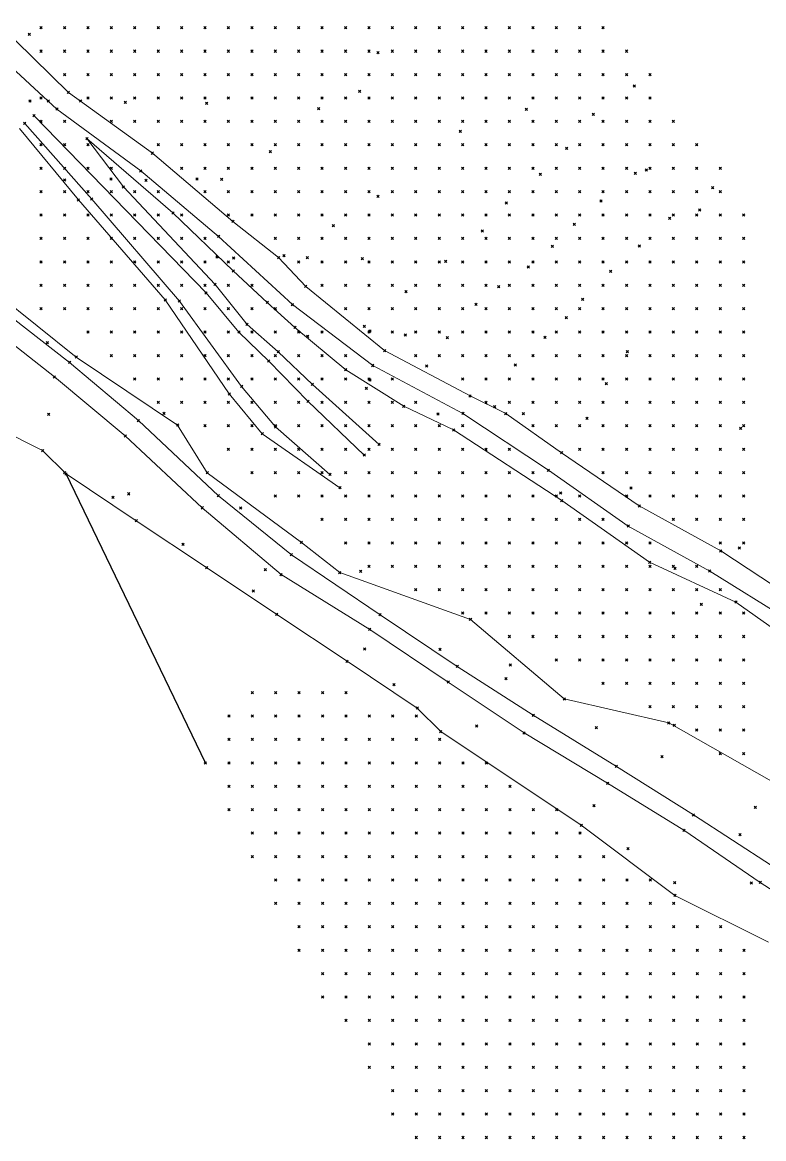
# Model space of a CAD drawing. Header units: metres. Extents: x 441556 to 446409, y 432338 to 461058.
# Drawn here: x 444579 to 444674, y 444867.4 to 445010.4 of the extents above; entities that cross this region are included whole.
import ezdxf

# ---------------------------------------------------------------- set-up
doc = ezdxf.new("R2010")
doc.units = ezdxf.units.M
doc.header["$MEASUREMENT"] = 0
doc.header["$PDMODE"] = 35
doc.header["$PDSIZE"] = 0.15
for name, color, linetype, lineweight in [('DTM-BRE-RevN_GRP_DRUM PAMANT', 2, 'Continuous', 0), ('DTM-BRE-RevN_GRP_TALUZ JOS', 2, 'Continuous', 0), ('DTM-BRE-RevN_GRP_TALUZ SUS', 2, 'Continuous', 0), ('DTM-BRE-RevN_YP_RevN', 1, 'Continuous', 30), ('DTM-NOK-RevN_bathymetry', 6, 'Continuous', 0), ('DTM-NOK-RevN_LIDAR_co_lidar', 91, 'Continuous', 0), ('DTM-NOK-RevN_RTK', 32, 'Continuous', 0)]:
    doc.layers.add(name, color=color, linetype=linetype, lineweight=lineweight)

msp = doc.modelspace()

# ---------------------------------------------------------------- linework, layer by layer
at = {"layer": 'DTM-BRE-RevN_GRP_DRUM PAMANT'}
for p, q in [((444575.768, 445010.373, 355.271), (444584.927, 445001.391, 354.843)), ((444583.45, 444999.258, 354.874), (444574.029, 445007.955, 355.169)), ((444584.927, 445001.391, 354.843), (444586.484, 445000.293, 354.771)), ((444586.484, 445000.293, 354.771), (444595.68, 444993.612, 354.43)), ((444602.554, 444975.713, 350.048), (444580.522, 444998.414, 354.03)), ((444594.196, 444991.328, 354.337), (444583.45, 444999.258, 354.874)), ((444587.909, 444987.721, 351.098), (444579.339, 444997.418, 353.466)), ((444595.68, 444993.612, 354.43), (444605.994, 444984.87, 354.424)), ((444604.155, 444982.954, 354.353), (444594.196, 444991.328, 354.337)), ((444599.137, 444974.654, 349.404), (444587.909, 444987.721, 351.098)), ((444605.994, 444984.87, 354.424), (444611.857, 444980.236, 354.465)), ((444613.624, 444974.21, 354.496), (444604.155, 444982.954, 354.353)), ((444611.857, 444980.236, 354.465), (444615.328, 444976.543, 354.53)), ((444615.328, 444976.543, 354.53), (444625.43, 444968.321, 354.746)), ((444606.761, 444970.7, 350.223), (444602.554, 444975.713, 350.048)), ((444585.074, 444966.803, 339.335), (444574.791, 444974.783, 339.277)), ((444607.117, 444963.729, 349), (444599.137, 444974.654, 349.404)), ((444623.921, 444966.411, 354.749), (444613.624, 444974.21, 354.496)), ((444583.133, 444964.951, 339.252), (444573.221, 444972.782, 339.378)), ((444610.582, 444966.976, 350.386), (444606.761, 444970.7, 350.223)), ((444625.43, 444968.321, 354.746), (444636.374, 444962.51, 354.912)), ((444593.884, 444959.365, 339.219), (444585.074, 444966.803, 339.335)), ((444615.609, 444961.83, 349.506), (444610.582, 444966.976, 350.386)), ((444635.46, 444960.267, 354.971), (444623.921, 444966.411, 354.749)), ((444592.21, 444957.396, 339.166), (444583.133, 444964.951, 339.252)), ((444611.461, 444958.554, 349.442), (444607.117, 444963.729, 349)), ((444636.374, 444962.51, 354.912), (444640.953, 444960.246, 355.145)), ((444622.822, 444954.936, 349.095), (444615.609, 444961.83, 349.506)), ((444646.407, 444952.994, 355.398), (444635.46, 444960.267, 354.971)), ((444640.953, 444960.246, 355.145), (444648.102, 444955.241, 355.372)), ((444604.133, 444949.723, 339.083), (444593.884, 444959.365, 339.219)), ((444618.431, 444952.451, 348.346), (444611.461, 444958.554, 349.442)), ((444602.069, 444948.178, 339.182), (444592.21, 444957.396, 339.166)), ((444648.102, 444955.241, 355.372), (444658.058, 444948.425, 355.702)), ((444656.638, 444945.842, 355.681), (444646.407, 444952.994, 355.398)), ((444613.485, 444942.178, 339.224), (444604.133, 444949.723, 339.083)), ((444612.168, 444939.63, 339.229), (444602.069, 444948.178, 339.182)), ((444658.058, 444948.425, 355.702), (444668.48, 444942.659, 355.868)), ((444667.073, 444940.076, 355.841), (444656.638, 444945.842, 355.681)), ((444668.48, 444942.659, 355.868), (444679.679, 444935.28, 355.06)), ((444624.854, 444934.489, 339.127), (444613.485, 444942.178, 339.224)), ((444623.533, 444932.611, 339.063), (444612.168, 444939.63, 339.229)), ((444678.448, 444932.986, 354.94), (444667.073, 444940.076, 355.841)), ((444634.729, 444927.858, 339.139), (444624.854, 444934.489, 339.127)), ((444633.575, 444925.857, 339.162), (444623.533, 444932.611, 339.063)), ((444644.461, 444921.61, 339.118), (444634.729, 444927.858, 339.139)), ((444643.288, 444919.334, 339.085), (444633.575, 444925.857, 339.162)), ((444655.129, 444915.061, 338.959), (444644.461, 444921.61, 339.118)), ((444653.989, 444912.9, 338.925), (444643.288, 444919.334, 339.085)), ((444664.986, 444908.829, 338.723), (444655.129, 444915.061, 338.959)), ((444663.762, 444906.872, 338.696), (444653.989, 444912.9, 338.925)), ((444674.974, 444902.375, 338.617), (444664.986, 444908.829, 338.723)), ((444673.556, 444900.19, 338.639), (444663.762, 444906.872, 338.696)), ((444684.123, 444893.247, 338.543), (444673.556, 444900.19, 338.639))]:
    msp.add_line(p, q, dxfattribs=at)
at = {"layer": 'DTM-BRE-RevN_GRP_TALUZ JOS'}
for p, q in [((444591.977, 444989.28, 352.836), (444587.296, 444995.478, 354.202)), ((444603.71, 444976.79, 351.067), (444591.977, 444989.28, 352.836)), ((444585.933, 444967.496, 339.324), (444569.557, 444980.568, 339.826)), ((444607.813, 444971.67, 350.586), (444603.71, 444976.79, 351.067)), ((444611.814, 444968.172, 351.465), (444607.813, 444971.67, 350.586)), ((444616.184, 444963.978, 352.255), (444611.814, 444968.172, 351.465)), ((444598.908, 444958.776, 339.61), (444585.933, 444967.496, 339.324)), ((444624.731, 444956.301, 350.137), (444616.184, 444963.978, 352.255)), ((444602.704, 444952.664, 339.132), (444598.908, 444958.776, 339.61)), ((444614.776, 444943.742, 341.026), (444602.704, 444952.664, 339.132)), ((444619.684, 444939.883, 339.415), (444614.776, 444943.742, 341.026)), ((444636.432, 444933.887, 340.062), (444619.684, 444939.883, 339.415)), ((444648.434, 444923.705, 339.198), (444636.432, 444933.887, 340.062)), ((444661.829, 444920.626, 339.585), (444648.434, 444923.705, 339.198)), ((444674.967, 444913.166, 339.902), (444661.829, 444920.626, 339.585))]:
    msp.add_line(p, q, dxfattribs=at)
at = {"layer": 'DTM-BRE-RevN_GRP_TALUZ SUS'}
for p, q in [((444586.215, 444987.623, 350.465), (444578.658, 444996.791, 352.831)), ((444598.321, 444985.966, 353.427), (444587.296, 444995.478, 354.202)), ((444597.332, 444974.821, 348.293), (444586.215, 444987.623, 350.465)), ((444606.038, 444978.537, 354.034), (444598.321, 444985.966, 353.427)), ((444610.407, 444974.502, 353.488), (444606.038, 444978.537, 354.034)), ((444605.534, 444962.768, 347.52), (444597.332, 444974.821, 348.293)), ((444613.948, 444971.285, 354.198), (444610.407, 444974.502, 353.488)), ((444620.455, 444965.857, 354.642), (444613.948, 444971.285, 354.198)), ((444627.888, 444961.192, 354.312), (444620.455, 444965.857, 354.642)), ((444609.764, 444957.678, 348.653), (444605.534, 444962.768, 347.52)), ((444634.272, 444958.158, 354.284), (444627.888, 444961.192, 354.312)), ((444575.629, 444958.512, 335.282), (444581.628, 444955.513, 335.733)), ((444648.116, 444949.103, 355.042), (444634.272, 444958.158, 354.284)), ((444619.716, 444950.748, 347.477), (444609.764, 444957.678, 348.653)), ((444581.628, 444955.513, 335.733), (444584.627, 444952.514, 335.566)), ((444584.627, 444952.514, 335.566), (444593.625, 444946.515, 335.96)), ((444659.375, 444941.205, 355.341), (444648.116, 444949.103, 355.042)), ((444593.625, 444946.515, 335.96), (444602.623, 444940.516, 336.02)), ((444670.43, 444936.11, 354.835), (444659.375, 444941.205, 355.341)), ((444602.623, 444940.516, 336.02), (444611.621, 444934.518, 336.5)), ((444681.51, 444928.237, 353.454), (444670.43, 444936.11, 354.835)), ((444611.621, 444934.518, 336.5), (444620.619, 444928.519, 336.753)), ((444620.619, 444928.519, 336.753), (444629.617, 444922.52, 337.185)), ((444629.617, 444922.52, 337.185), (444632.617, 444919.521, 336.808)), ((444632.617, 444919.521, 336.808), (444650.613, 444907.523, 336.848)), ((444650.613, 444907.523, 336.848), (444662.61, 444898.525, 336.15)), ((444662.61, 444898.525, 336.15), (444674.608, 444892.526, 336.321))]:
    msp.add_line(p, q, dxfattribs=at)
at = {"layer": 'DTM-BRE-RevN_YP_RevN'}
msp.add_polyline3d([(444602.484, 444915.505, 334.48), (444584.627, 444952.514, 335.566)], dxfattribs=at)
at = {"layer": 'DTM-NOK-RevN_bathymetry'}
for p in [(444608.482, 444924.503, 334.941), (444611.482, 444924.503, 335.125), (444614.481, 444924.503, 335.338), (444617.48, 444924.503, 335.532), (444620.48, 444924.503, 335.715), (444605.483, 444921.503, 334.493), (444608.482, 444921.503, 334.697), (444611.482, 444921.503, 334.872), (444614.481, 444921.503, 335.073), (444617.48, 444921.503, 335.243), (444620.48, 444921.503, 335.457), (444623.479, 444921.503, 335.66), (444626.478, 444921.503, 335.724), (444629.478, 444921.503, 335.723), (444605.483, 444918.504, 334.445), (444608.482, 444918.504, 334.443), (444611.482, 444918.504, 334.571), (444614.481, 444918.504, 334.756), (444617.48, 444918.504, 334.961), (444620.48, 444918.504, 335.16), (444623.479, 444918.504, 335.362), (444626.478, 444918.504, 335.568), (444629.478, 444918.504, 335.724), (444632.477, 444918.504, 335.724), (444602.484, 444915.505, 334.48), (444605.483, 444915.505, 334.465), (444608.482, 444915.505, 334.431), (444611.482, 444915.505, 334.404), (444614.481, 444915.505, 334.469), (444617.48, 444915.505, 334.679), (444620.48, 444915.505, 334.884), (444623.479, 444915.505, 335.083), (444626.478, 444915.505, 335.29), (444629.478, 444915.505, 335.501), (444632.477, 444915.505, 335.697), (444635.477, 444915.505, 335.724), (444638.476, 444915.505, 335.724), (444605.483, 444912.505, 334.451), (444608.482, 444912.505, 334.432), (444611.482, 444912.505, 334.401), (444614.481, 444912.505, 334.402), (444617.48, 444912.505, 334.386), (444620.48, 444912.505, 334.592), (444623.479, 444912.505, 334.785), (444626.478, 444912.505, 334.992), (444629.478, 444912.505, 335.2), (444632.477, 444912.505, 335.395), (444635.477, 444912.505, 335.609), (444638.476, 444912.505, 335.724), (444641.475, 444912.505, 335.724), (444605.483, 444909.506, 334.469), (444608.482, 444909.506, 334.441), (444611.482, 444909.506, 334.436), (444614.481, 444909.506, 334.411), (444617.48, 444909.506, 334.383), (444620.48, 444909.506, 334.352), (444623.479, 444909.506, 334.494), (444626.478, 444909.506, 334.69), (444629.478, 444909.506, 334.885), (444632.477, 444909.506, 335.114), (444635.477, 444909.506, 335.316), (444638.476, 444909.506, 335.508), (444641.475, 444909.506, 335.703), (444644.475, 444909.506, 335.724), (444647.474, 444909.506, 335.724), (444608.482, 444906.507, 334.471), (444611.482, 444906.507, 334.448), (444614.481, 444906.507, 334.419), (444617.48, 444906.507, 334.401), (444620.48, 444906.507, 334.385), (444623.479, 444906.507, 334.371), (444626.478, 444906.507, 334.375), (444629.478, 444906.507, 334.599), (444632.477, 444906.507, 334.815), (444635.477, 444906.507, 335.009), (444638.476, 444906.507, 335.202), (444641.475, 444906.507, 335.408), (444644.475, 444906.507, 335.6), (444647.474, 444906.507, 335.723), (444650.473, 444906.507, 335.724), (444608.482, 444903.507, 334.48), (444611.482, 444903.507, 334.459), (444614.481, 444903.507, 334.449), (444617.48, 444903.507, 334.427), (444620.48, 444903.507, 334.422), (444623.479, 444903.507, 334.381), (444626.478, 444903.507, 334.396), (444629.478, 444903.507, 334.401), (444632.477, 444903.507, 334.515), (444635.477, 444903.507, 334.708), (444638.476, 444903.507, 334.902), (444641.475, 444903.507, 335.108), (444644.475, 444903.507, 335.3), (444647.474, 444903.507, 335.503), (444650.473, 444903.507, 335.694), (444653.473, 444903.507, 335.724), (444611.482, 444900.508, 334.482), (444614.481, 444900.508, 334.473), (444617.48, 444900.508, 334.477), (444620.48, 444900.508, 334.424), (444623.479, 444900.508, 334.424), (444626.478, 444900.508, 334.41), (444629.478, 444900.508, 334.425), (444632.477, 444900.508, 334.418), (444635.477, 444900.508, 334.418), (444638.476, 444900.508, 334.61), (444641.475, 444900.508, 334.814), (444644.475, 444900.508, 335), (444647.474, 444900.508, 335.206), (444650.473, 444900.508, 335.396), (444653.473, 444900.508, 335.598), (444656.472, 444900.508, 335.724), (444659.471, 444900.508, 335.724), (444611.482, 444897.509, 334.596), (444614.481, 444897.509, 334.512), (444617.48, 444897.509, 334.476), (444620.48, 444897.509, 334.456), (444623.479, 444897.509, 334.43), (444626.478, 444897.509, 334.43), (444629.478, 444897.509, 334.424), (444632.477, 444897.509, 334.416), (444635.477, 444897.509, 334.405), (444638.476, 444897.509, 334.376), (444641.475, 444897.509, 334.493), (444644.475, 444897.509, 334.686), (444647.474, 444897.509, 334.883), (444650.473, 444897.509, 335.079), (444653.473, 444897.509, 335.277), (444656.472, 444897.509, 335.473), (444659.471, 444897.509, 335.663), (444662.471, 444897.509, 335.724), (444614.481, 444894.509, 334.557), (444617.48, 444894.509, 334.498), (444620.48, 444894.509, 334.456), (444623.479, 444894.509, 334.442), (444626.478, 444894.509, 334.434), (444629.478, 444894.509, 334.434), (444632.477, 444894.509, 334.413), (444635.477, 444894.509, 334.41), (444638.476, 444894.509, 334.382), (444641.475, 444894.509, 334.377), (444644.475, 444894.509, 334.381), (444647.474, 444894.509, 334.562), (444650.473, 444894.509, 334.78), (444653.473, 444894.509, 334.977), (444656.472, 444894.509, 335.172), (444659.471, 444894.509, 335.363), (444662.471, 444894.509, 335.567), (444665.47, 444894.509, 335.72), (444668.47, 444894.509, 335.724), (444614.481, 444891.51, 334.69), (444617.48, 444891.51, 334.627), (444620.48, 444891.51, 334.515), (444623.479, 444891.51, 334.447), (444626.478, 444891.51, 334.438), (444629.478, 444891.51, 334.421), (444632.477, 444891.51, 334.42), (444635.477, 444891.51, 334.395), (444638.476, 444891.51, 334.397), (444641.475, 444891.51, 334.382), (444644.475, 444891.51, 334.397), (444647.474, 444891.51, 334.376), (444650.473, 444891.51, 334.461), (444653.473, 444891.51, 334.654), (444656.472, 444891.51, 334.851), (444659.471, 444891.51, 335.042), (444662.471, 444891.51, 335.246), (444665.47, 444891.51, 335.437), (444668.47, 444891.51, 335.641), (444671.469, 444891.51, 335.724), (444617.48, 444888.51, 334.723), (444620.48, 444888.51, 334.635), (444623.479, 444888.51, 334.509), (444626.478, 444888.51, 334.434), (444629.478, 444888.51, 334.425), (444632.477, 444888.51, 334.424), (444635.477, 444888.51, 334.417), (444638.476, 444888.51, 334.402), (444641.475, 444888.51, 334.402), (444644.475, 444888.51, 334.406), (444647.474, 444888.51, 334.39), (444650.473, 444888.51, 334.385), (444653.473, 444888.51, 334.365), (444656.472, 444888.51, 334.551), (444659.471, 444888.51, 334.742), (444662.471, 444888.51, 334.951), (444665.47, 444888.51, 335.142), (444668.47, 444888.51, 335.342), (444671.469, 444888.51, 335.528), (444617.48, 444885.511, 334.854), (444620.48, 444885.511, 334.728), (444623.479, 444885.511, 334.634), (444626.478, 444885.511, 334.568), (444629.478, 444885.511, 334.464), (444632.477, 444885.511, 334.433), (444635.477, 444885.511, 334.414), (444638.476, 444885.511, 334.41), (444641.475, 444885.511, 334.424), (444644.475, 444885.511, 334.406), (444647.474, 444885.511, 334.42), (444650.473, 444885.511, 334.377), (444653.473, 444885.511, 334.362), (444656.472, 444885.511, 334.361), (444659.471, 444885.511, 334.426), (444662.471, 444885.511, 334.623), (444665.47, 444885.511, 334.821), (444668.47, 444885.511, 335.024), (444671.469, 444885.511, 335.213), (444620.48, 444882.512, 334.856), (444623.479, 444882.512, 334.775), (444626.478, 444882.512, 334.672), (444629.478, 444882.512, 334.601), (444632.477, 444882.512, 334.483), (444635.477, 444882.512, 334.426), (444638.476, 444882.512, 334.434), (444641.475, 444882.512, 334.42), (444644.475, 444882.512, 334.434), (444647.474, 444882.512, 334.414), (444650.473, 444882.512, 334.388), (444653.473, 444882.512, 334.39), (444656.472, 444882.512, 334.369), (444659.471, 444882.512, 334.338), (444662.471, 444882.512, 334.342), (444665.47, 444882.512, 334.531), (444668.47, 444882.512, 334.728), (444671.469, 444882.512, 334.919), (444623.479, 444879.512, 334.897), (444626.478, 444879.512, 334.806), (444629.478, 444879.512, 334.73), (444632.477, 444879.512, 334.625), (444635.477, 444879.512, 334.556), (444638.476, 444879.512, 334.441), (444641.475, 444879.512, 334.444), (444644.475, 444879.512, 334.454), (444647.474, 444879.512, 334.414), (444650.473, 444879.512, 334.412), (444653.473, 444879.512, 334.395), (444656.472, 444879.512, 334.36), (444659.471, 444879.512, 334.348), (444662.471, 444879.512, 334.335), (444665.47, 444879.512, 334.332), (444668.47, 444879.512, 334.417), (444671.469, 444879.512, 334.604), (444623.479, 444876.513, 335.023), (444626.478, 444876.513, 334.932), (444629.478, 444876.513, 334.84), (444632.477, 444876.513, 334.76), (444635.477, 444876.513, 334.68), (444638.476, 444876.513, 334.578), (444641.475, 444876.513, 334.473), (444644.475, 444876.513, 334.452), (444647.474, 444876.513, 334.435), (444650.473, 444876.513, 334.418), (444653.473, 444876.513, 334.394), (444656.472, 444876.513, 334.384), (444659.471, 444876.513, 334.372), (444662.471, 444876.513, 334.371), (444665.47, 444876.513, 334.342), (444668.47, 444876.513, 334.324), (444671.469, 444876.513, 334.325), (444626.478, 444873.514, 335.06), (444629.478, 444873.514, 334.963), (444632.477, 444873.514, 334.891), (444635.477, 444873.514, 334.789), (444638.476, 444873.514, 334.681), (444641.475, 444873.514, 334.587), (444644.475, 444873.514, 334.495), (444647.474, 444873.514, 334.451), (444650.473, 444873.514, 334.428), (444653.473, 444873.514, 334.41), (444656.472, 444873.514, 334.408), (444659.471, 444873.514, 334.386), (444662.471, 444873.514, 334.387), (444665.47, 444873.514, 334.354), (444668.47, 444873.514, 334.346), (444671.469, 444873.514, 334.323), (444626.478, 444870.514, 335.199), (444629.478, 444870.514, 335.108), (444632.477, 444870.514, 335.017), (444635.477, 444870.514, 334.909), (444638.476, 444870.514, 334.797), (444641.475, 444870.514, 334.742), (444644.475, 444870.514, 334.666), (444647.474, 444870.514, 334.571), (444650.473, 444870.514, 334.478), (444653.473, 444870.514, 334.427), (444656.472, 444870.514, 334.429), (444659.471, 444870.514, 334.426), (444662.471, 444870.514, 334.385), (444665.47, 444870.514, 334.384), (444668.47, 444870.514, 334.355), (444671.469, 444870.514, 334.347), (444629.478, 444867.515, 335.233), (444632.477, 444867.515, 335.131), (444635.477, 444867.515, 335.037), (444638.476, 444867.515, 334.964), (444641.475, 444867.515, 334.873), (444644.475, 444867.515, 334.783), (444647.474, 444867.515, 334.688), (444650.473, 444867.515, 334.597), (444653.473, 444867.515, 334.49), (444656.472, 444867.515, 334.437), (444659.471, 444867.515, 334.439), (444662.471, 444867.515, 334.402), (444665.47, 444867.515, 334.388), (444668.47, 444867.515, 334.376), (444671.469, 444867.515, 334.366)]:
    msp.add_point(p, dxfattribs=at)
at = {"layer": 'DTM-NOK-RevN_LIDAR_co_lidar'}
for p in [(444581.435, 445009.678, 356.312), (444584.434, 445009.678, 356.944), (444587.434, 445009.678, 357.654), (444590.433, 445009.678, 358.537), (444593.432, 445009.678, 359.443), (444596.432, 445009.678, 360.523), (444599.431, 445009.678, 361.766), (444602.43, 445009.678, 362.574), (444605.43, 445009.678, 362.783), (444608.429, 445009.678, 363.427), (444611.429, 445009.678, 364.604), (444614.428, 445009.678, 366.2), (444617.427, 445009.678, 368.484), (444620.427, 445009.678, 370.542), (444623.426, 445009.678, 372.781), (444626.425, 445009.678, 374.967), (444629.425, 445009.678, 376.797), (444632.424, 445009.678, 378.495), (444635.423, 445009.678, 380.18), (444638.423, 445009.678, 381.629), (444641.422, 445009.678, 382.776), (444644.421, 445009.678, 384.023), (444647.421, 445009.678, 385.277), (444650.42, 445009.678, 386.591), (444653.419, 445009.678, 388.265), (444581.435, 445006.679, 355.555), (444584.434, 445006.679, 356.101), (444587.434, 445006.679, 356.709), (444590.433, 445006.679, 357.624), (444593.432, 445006.679, 358.721), (444596.432, 445006.679, 359.833), (444599.431, 445006.679, 360.692), (444602.43, 445006.679, 360.946), (444605.43, 445006.679, 361.102), (444608.429, 445006.679, 361.901), (444611.429, 445006.679, 363.322), (444614.428, 445006.679, 365.014), (444617.427, 445006.679, 367), (444620.427, 445006.679, 369.071), (444623.426, 445006.679, 371.63), (444626.425, 445006.679, 373.511), (444629.425, 445006.679, 375.502), (444632.424, 445006.679, 377.162), (444635.423, 445006.679, 378.714), (444638.423, 445006.679, 379.919), (444641.422, 445006.679, 381.21), (444644.421, 445006.679, 382.637), (444647.421, 445006.679, 384.067), (444650.42, 445006.679, 385.728), (444653.419, 445006.679, 387.318), (444656.419, 445006.679, 388.756), (444584.434, 445003.679, 355.271), (444587.434, 445003.679, 355.652), (444590.433, 445003.679, 356.459), (444593.432, 445003.679, 357.732), (444596.432, 445003.679, 358.748), (444599.431, 445003.679, 359.261), (444602.43, 445003.679, 359.481), (444605.43, 445003.679, 359.892), (444608.429, 445003.679, 360.755), (444611.429, 445003.679, 361.99), (444614.428, 445003.679, 363.681), (444617.427, 445003.679, 365.277), (444620.427, 445003.679, 368.01), (444623.426, 445003.679, 370.161), (444626.425, 445003.679, 372.142), (444629.425, 445003.679, 373.97), (444632.424, 445003.679, 375.573), (444635.423, 445003.679, 376.991), (444638.423, 445003.679, 377.962), (444641.422, 445003.679, 379.717), (444644.421, 445003.679, 381.451), (444647.421, 445003.679, 383.071), (444650.42, 445003.679, 384.741), (444653.419, 445003.679, 386.249), (444656.419, 445003.679, 387.681), (444659.418, 445003.679, 389.112), (444581.435, 445000.68, 354.602), (444587.434, 445000.68, 354.631), (444590.433, 445000.68, 355.103), (444593.432, 445000.68, 355.917), (444596.432, 445000.68, 356.772), (444599.431, 445000.68, 357.726), (444602.43, 445000.68, 358.713), (444605.43, 445000.68, 359.508), (444608.429, 445000.68, 360.159), (444611.429, 445000.68, 360.91), (444614.428, 445000.68, 362.737), (444617.427, 445000.68, 364.826), (444620.427, 445000.68, 366.087), (444623.426, 445000.68, 368.714), (444626.425, 445000.68, 370.669), (444629.425, 445000.68, 372.355), (444632.424, 445000.68, 374.202), (444635.423, 445000.68, 375.043), (444638.423, 445000.68, 376.948), (444641.422, 445000.68, 379.223), (444644.421, 445000.68, 380.998), (444647.421, 445000.68, 382.386), (444650.42, 445000.68, 383.684), (444653.419, 445000.68, 385.077), (444656.419, 445000.68, 386.471), (444659.418, 445000.68, 387.751), (444581.435, 444997.681, 353.903), (444584.434, 444997.681, 354.335), (444590.433, 444997.681, 354.425), (444593.432, 444997.681, 354.655), (444596.432, 444997.681, 355.263), (444599.431, 444997.681, 356.409), (444602.43, 444997.681, 357.865), (444605.43, 444997.681, 359.079), (444608.429, 444997.681, 359.625), (444611.429, 444997.681, 360.583), (444614.428, 444997.681, 362.233), (444617.427, 444997.681, 363.724), (444620.427, 444997.681, 365.078), (444623.426, 444997.681, 367.136), (444626.425, 444997.681, 368.873), (444629.425, 444997.681, 370.611), (444632.424, 444997.681, 372.288), (444635.423, 444997.681, 374.423), (444638.423, 444997.681, 376.675), (444641.422, 444997.681, 378.516), (444644.421, 444997.681, 379.695), (444647.421, 444997.681, 380.896), (444650.42, 444997.681, 382.507), (444653.419, 444997.681, 383.996), (444656.419, 444997.681, 385.241), (444659.418, 444997.681, 386.471), (444662.417, 444997.681, 387.695), (444581.435, 444994.681, 352.785), (444584.434, 444994.681, 353.411), (444587.434, 444994.681, 353.905), (444596.432, 444994.681, 354.478), (444599.431, 444994.681, 355.378), (444602.43, 444994.681, 357.02), (444605.43, 444994.681, 358.436), (444608.429, 444994.681, 359.422), (444611.429, 444994.681, 360.374), (444614.428, 444994.681, 361.115), (444617.427, 444994.681, 362.319), (444620.427, 444994.681, 363.258), (444623.426, 444994.681, 365.444), (444626.425, 444994.681, 368.184), (444629.425, 444994.681, 369.868), (444632.424, 444994.681, 371.782), (444635.423, 444994.681, 373.849), (444638.423, 444994.681, 375.402), (444641.422, 444994.681, 377.068), (444644.421, 444994.681, 378.361), (444647.421, 444994.681, 379.694), (444650.42, 444994.681, 381.19), (444653.419, 444994.681, 382.505), (444656.419, 444994.681, 383.718), (444659.418, 444994.681, 385.172), (444662.417, 444994.681, 386.695), (444665.417, 444994.681, 387.965), (444581.435, 444991.682, 351.218), (444584.434, 444991.682, 352.038), (444587.434, 444991.682, 352.568), (444590.433, 444991.682, 353.204), (444599.431, 444991.682, 354.6), (444602.43, 444991.682, 355.477), (444605.43, 444991.682, 356.979), (444608.429, 444991.682, 358.501), (444611.429, 444991.682, 359.17), (444614.428, 444991.682, 359.581), (444617.427, 444991.682, 360.73), (444620.427, 444991.682, 362.1), (444623.426, 444991.682, 363.841), (444626.425, 444991.682, 366.065), (444629.425, 444991.682, 368.455), (444632.424, 444991.682, 370.538), (444635.423, 444991.682, 372.305), (444638.423, 444991.682, 373.657), (444641.422, 444991.682, 375.141), (444644.421, 444991.682, 376.377), (444647.421, 444991.682, 377.971), (444650.42, 444991.682, 379.507), (444653.419, 444991.682, 380.857), (444656.419, 444991.682, 382.277), (444659.418, 444991.682, 383.834), (444662.417, 444991.682, 385.171), (444665.417, 444991.682, 386.17), (444668.416, 444991.682, 387.717), (444581.435, 444988.683, 349.511), (444584.434, 444988.683, 350.471), (444587.434, 444988.683, 351.294), (444590.433, 444988.683, 352.1), (444593.432, 444988.683, 352.888), (444596.432, 444988.683, 353.69), (444602.43, 444988.683, 354.391), (444605.43, 444988.683, 355.284), (444608.429, 444988.683, 356.858), (444611.429, 444988.683, 358.026), (444614.428, 444988.683, 358.613), (444617.427, 444988.683, 359.473), (444620.427, 444988.683, 359.955), (444623.426, 444988.683, 361.935), (444626.425, 444988.683, 364.387), (444629.425, 444988.683, 366.014), (444632.424, 444988.683, 368.512), (444635.423, 444988.683, 370.419), (444638.423, 444988.683, 371.592), (444641.422, 444988.683, 373.298), (444644.421, 444988.683, 374.84), (444647.421, 444988.683, 376.382), (444650.42, 444988.683, 377.662), (444653.419, 444988.683, 379.242), (444656.419, 444988.683, 380.97), (444659.418, 444988.683, 382.305), (444662.417, 444988.683, 383.513), (444665.417, 444988.683, 384.908), (444668.416, 444988.683, 386.759), (444581.435, 444985.683, 347.877), (444584.434, 444985.683, 348.876), (444587.434, 444985.683, 349.735), (444590.433, 444985.683, 350.744), (444593.432, 444985.683, 351.646), (444596.432, 444985.683, 352.528), (444599.431, 444985.683, 353.541), (444605.43, 444985.683, 354.412), (444608.429, 444985.683, 355.155), (444611.429, 444985.683, 356.407), (444614.428, 444985.683, 357.746), (444617.427, 444985.683, 358.285), (444620.427, 444985.683, 358.861), (444623.426, 444985.683, 360.287), (444626.425, 444985.683, 362.164), (444629.425, 444985.683, 364.353), (444632.424, 444985.683, 366.476), (444635.423, 444985.683, 367.896), (444638.423, 444985.683, 369.617), (444641.422, 444985.683, 371.332), (444644.421, 444985.683, 373.149), (444647.421, 444985.683, 374.662), (444650.42, 444985.683, 376.295), (444653.419, 444985.683, 378.012), (444656.419, 444985.683, 379.184), (444659.418, 444985.683, 380.368), (444662.417, 444985.683, 382.138), (444665.417, 444985.683, 383.932), (444668.416, 444985.683, 385.613), (444671.415, 444985.683, 387.069), (444581.435, 444982.684, 346.314), (444584.434, 444982.684, 347.272), (444587.434, 444982.684, 348.471), (444590.433, 444982.684, 349.67), (444593.432, 444982.684, 350.519), (444596.432, 444982.684, 351.309), (444599.431, 444982.684, 352.423), (444602.43, 444982.684, 353.75), (444611.429, 444982.684, 355.096), (444614.428, 444982.684, 356.355), (444617.427, 444982.684, 357.082), (444620.427, 444982.684, 357.929), (444623.426, 444982.684, 358.992), (444626.425, 444982.684, 360.847), (444629.425, 444982.684, 362.723), (444632.424, 444982.684, 364.279), (444635.423, 444982.684, 366.03), (444638.423, 444982.684, 367.828), (444641.422, 444982.684, 369.593), (444644.421, 444982.684, 371.329), (444647.421, 444982.684, 373.136), (444650.42, 444982.684, 374.763), (444653.419, 444982.684, 376.059), (444656.419, 444982.684, 377.381), (444659.418, 444982.684, 379.164), (444662.417, 444982.684, 381.15), (444665.417, 444982.684, 382.785), (444668.416, 444982.684, 384.228), (444671.415, 444982.684, 385.709), (444581.435, 444979.685, 344.763), (444584.434, 444979.685, 345.951), (444587.434, 444979.685, 346.861), (444590.433, 444979.685, 348.097), (444593.432, 444979.685, 349.468), (444596.432, 444979.685, 350.35), (444599.431, 444979.685, 351.173), (444602.43, 444979.685, 352.242), (444605.43, 444979.685, 353.616), (444614.428, 444979.685, 354.906), (444617.427, 444979.685, 355.923), (444620.427, 444979.685, 357.153), (444623.426, 444979.685, 358.394), (444626.425, 444979.685, 359.628), (444629.425, 444979.685, 361.26), (444632.424, 444979.685, 362.893), (444635.423, 444979.685, 364.619), (444638.423, 444979.685, 366.109), (444641.422, 444979.685, 367.853), (444644.421, 444979.685, 369.633), (444647.421, 444979.685, 371.531), (444650.42, 444979.685, 372.94), (444653.419, 444979.685, 374.297), (444656.419, 444979.685, 376.149), (444659.418, 444979.685, 378.055), (444662.417, 444979.685, 379.782), (444665.417, 444979.685, 381.372), (444668.416, 444979.685, 382.74), (444671.415, 444979.685, 384.238), (444581.435, 444976.685, 343.043), (444584.434, 444976.685, 344.777), (444587.434, 444976.685, 346.344), (444590.433, 444976.685, 346.486), (444593.432, 444976.685, 347.481), (444596.432, 444976.685, 349.399), (444599.431, 444976.685, 350.03), (444602.43, 444976.685, 350.776), (444605.43, 444976.685, 351.965), (444608.429, 444976.685, 353.351), (444617.427, 444976.685, 354.9), (444620.427, 444976.685, 355.997), (444623.426, 444976.685, 357.203), (444626.425, 444976.685, 358.844), (444629.425, 444976.685, 360.021), (444632.424, 444976.685, 361.396), (444635.423, 444976.685, 362.84), (444638.423, 444976.685, 363.698), (444641.422, 444976.685, 366.044), (444644.421, 444976.685, 368.217), (444647.421, 444976.685, 369.711), (444650.42, 444976.685, 371.1), (444653.419, 444976.685, 372.884), (444656.419, 444976.685, 374.867), (444659.418, 444976.685, 376.675), (444662.417, 444976.685, 378.317), (444665.417, 444976.685, 379.769), (444668.416, 444976.685, 381.154), (444671.415, 444976.685, 382.696), (444581.435, 444973.686, 341.209), (444584.434, 444973.686, 342.701), (444587.434, 444973.686, 344.44), (444590.433, 444973.686, 344.695), (444593.432, 444973.686, 344.938), (444596.432, 444973.686, 346.878), (444599.431, 444973.686, 348.369), (444602.43, 444973.686, 349.3), (444605.43, 444973.686, 350.668), (444608.429, 444973.686, 351.998), (444611.429, 444973.686, 353.197), (444620.427, 444973.686, 354.912), (444623.426, 444973.686, 356.134), (444626.425, 444973.686, 357.304), (444629.425, 444973.686, 358.836), (444632.424, 444973.686, 359.732), (444635.423, 444973.686, 361.067), (444638.423, 444973.686, 362.446), (444641.422, 444973.686, 364.555), (444644.421, 444973.686, 366.476), (444647.421, 444973.686, 367.737), (444650.42, 444973.686, 369.404), (444653.419, 444973.686, 371.458), (444656.419, 444973.686, 373.209), (444659.418, 444973.686, 374.724), (444662.417, 444973.686, 376.305), (444665.417, 444973.686, 377.957), (444668.416, 444973.686, 379.519), (444671.415, 444973.686, 380.971), (444587.434, 444970.687, 341.673), (444590.433, 444970.687, 342.463), (444593.432, 444970.687, 343.134), (444596.432, 444970.687, 344.632), (444599.431, 444970.687, 346.429), (444602.43, 444970.687, 347.982), (444605.43, 444970.687, 349.807), (444608.429, 444970.687, 350.813), (444611.429, 444970.687, 352.054), (444614.428, 444970.687, 353.947), (444617.427, 444970.687, 354.414), (444623.426, 444970.687, 355.052), (444626.425, 444970.687, 355.736), (444629.425, 444970.687, 356.796), (444632.424, 444970.687, 358.325), (444635.423, 444970.687, 359.893), (444638.423, 444970.687, 361.472), (444641.422, 444970.687, 362.969), (444644.421, 444970.687, 364.389), (444647.421, 444970.687, 365.957), (444650.42, 444970.687, 367.992), (444653.419, 444970.687, 369.797), (444656.419, 444970.687, 371.292), (444659.418, 444970.687, 372.91), (444662.417, 444970.687, 374.428), (444665.417, 444970.687, 375.898), (444668.416, 444970.687, 377.554), (444671.415, 444970.687, 379.142), (444590.433, 444967.687, 340.726), (444593.432, 444967.687, 341.805), (444596.432, 444967.687, 343.033), (444599.431, 444967.687, 344.909), (444602.43, 444967.687, 347.456), (444605.43, 444967.687, 349.111), (444608.429, 444967.687, 350.041), (444611.429, 444967.687, 350.899), (444614.428, 444967.687, 352.636), (444617.427, 444967.687, 353.933), (444620.427, 444967.687, 354.478), (444629.425, 444967.687, 355.18), (444632.424, 444967.687, 356.243), (444635.423, 444967.687, 357.936), (444638.423, 444967.687, 359.049), (444641.422, 444967.687, 360.564), (444644.421, 444967.687, 362.379), (444647.421, 444967.687, 364.358), (444650.42, 444967.687, 366.203), (444653.419, 444967.687, 367.85), (444656.419, 444967.687, 369.364), (444659.418, 444967.687, 370.976), (444662.417, 444967.687, 372.732), (444665.417, 444967.687, 374.298), (444668.416, 444967.687, 375.753), (444671.415, 444967.687, 377.173), (444593.432, 444964.688, 340.512), (444596.432, 444964.688, 341.588), (444599.431, 444964.688, 343.403), (444602.43, 444964.688, 346.142), (444605.43, 444964.688, 348.174), (444608.429, 444964.688, 349.46), (444611.429, 444964.688, 349.912), (444614.428, 444964.688, 350.834), (444617.427, 444964.688, 352.629), (444620.427, 444964.688, 353.857), (444623.426, 444964.688, 354.383), (444626.425, 444964.688, 354.582), (444635.423, 444964.688, 355.773), (444638.423, 444964.688, 356.397), (444641.422, 444964.688, 357.794), (444644.421, 444964.688, 359.884), (444647.421, 444964.688, 362.152), (444650.42, 444964.688, 364.416), (444653.419, 444964.688, 366.209), (444656.419, 444964.688, 367.605), (444659.418, 444964.688, 369.086), (444662.417, 444964.688, 370.836), (444665.417, 444964.688, 372.621), (444668.416, 444964.688, 373.96), (444671.415, 444964.688, 375.28), (444596.432, 444961.689, 340.292), (444599.431, 444961.689, 341.839), (444602.43, 444961.689, 344.359), (444605.43, 444961.689, 346.492), (444608.429, 444961.689, 348.617), (444611.429, 444961.689, 349.397), (444614.428, 444961.689, 349.601), (444617.427, 444961.689, 350.574), (444620.427, 444961.689, 352.092), (444623.426, 444961.689, 353.387), (444626.425, 444961.689, 353.909), (444629.425, 444961.689, 354.364), (444638.423, 444961.689, 355.117), (444641.422, 444961.689, 355.773), (444644.421, 444961.689, 357.156), (444647.421, 444961.689, 359.149), (444650.42, 444961.689, 361.835), (444653.419, 444961.689, 364.193), (444656.419, 444961.689, 365.888), (444659.418, 444961.689, 367.439), (444662.417, 444961.689, 369.082), (444665.417, 444961.689, 370.793), (444668.416, 444961.689, 372.102), (444671.415, 444961.689, 373.381), (444602.43, 444958.689, 342.328), (444605.43, 444958.689, 345.09), (444608.429, 444958.689, 347.831), (444611.429, 444958.689, 349.101), (444614.428, 444958.689, 349.2), (444617.427, 444958.689, 349.177), (444620.427, 444958.689, 350.033), (444623.426, 444958.689, 351.209), (444626.425, 444958.689, 352.154), (444629.425, 444958.689, 352.841), (444632.424, 444958.689, 353.561), (444635.423, 444958.689, 354.22), (444644.421, 444958.689, 355.512), (444647.421, 444958.689, 356.495), (444650.42, 444958.689, 358.647), (444653.419, 444958.689, 361.444), (444656.419, 444958.689, 363.817), (444659.418, 444958.689, 365.746), (444662.417, 444958.689, 367.46), (444665.417, 444958.689, 368.918), (444668.416, 444958.689, 370.32), (444671.415, 444958.689, 371.529), (444581.628, 444955.513, 335.733), (444605.43, 444955.69, 344.342), (444608.429, 444955.69, 346.487), (444611.429, 444955.69, 348.009), (444614.428, 444955.69, 348.644), (444617.427, 444955.69, 348.818), (444620.427, 444955.69, 348.895), (444623.426, 444955.69, 349.338), (444626.425, 444955.69, 350.2), (444629.425, 444955.69, 350.682), (444632.424, 444955.69, 351.613), (444635.423, 444955.69, 352.809), (444638.423, 444955.69, 353.82), (444641.422, 444955.69, 354.609), (444650.42, 444955.69, 356.377), (444653.419, 444955.69, 358.449), (444656.419, 444955.69, 360.856), (444659.418, 444955.69, 363.313), (444662.417, 444955.69, 365.391), (444665.417, 444955.69, 366.801), (444668.416, 444955.69, 368.279), (444671.415, 444955.69, 369.484), (444584.434, 444952.691, 335.713), (444584.627, 444952.514, 335.566), (444608.429, 444952.691, 343.421), (444611.429, 444952.691, 346.167), (444614.428, 444952.691, 347.18), (444617.427, 444952.691, 347.888), (444620.427, 444952.691, 348.258), (444623.426, 444952.691, 348.486), (444626.425, 444952.691, 348.734), (444629.425, 444952.691, 348.956), (444632.424, 444952.691, 349.383), (444635.423, 444952.691, 350.61), (444638.423, 444952.691, 352), (444641.422, 444952.691, 353.313), (444644.421, 444952.691, 354.483), (444653.419, 444952.691, 356.127), (444656.419, 444952.691, 357.579), (444659.418, 444952.691, 359.686), (444662.417, 444952.691, 362.046), (444665.417, 444952.691, 364.029), (444668.416, 444952.691, 365.723), (444671.415, 444952.691, 366.961), (444590.626, 444949.514, 335.859), (444611.429, 444949.691, 343.869), (444614.428, 444949.691, 345.639), (444617.427, 444949.691, 346.355), (444620.427, 444949.691, 347.058), (444623.426, 444949.691, 347.053), (444626.425, 444949.691, 346.922), (444629.425, 444949.691, 346.756), (444632.424, 444949.691, 347.047), (444635.423, 444949.691, 348.218), (444638.423, 444949.691, 349.859), (444641.422, 444949.691, 351.475), (444644.421, 444949.691, 353.149), (444647.421, 444949.691, 354.529), (444650.42, 444949.691, 355.207), (444656.419, 444949.691, 355.738), (444659.418, 444949.691, 356.443), (444662.417, 444949.691, 357.976), (444665.417, 444949.691, 360.164), (444668.416, 444949.691, 362.293), (444671.415, 444949.691, 363.893), (444593.625, 444946.515, 335.96), (444617.427, 444946.692, 344.711), (444620.427, 444946.692, 345.377), (444623.426, 444946.692, 344.804), (444626.425, 444946.692, 343.921), (444629.425, 444946.692, 344.085), (444632.424, 444946.692, 344.761), (444635.423, 444946.692, 346.367), (444638.423, 444946.692, 347.756), (444641.422, 444946.692, 349.732), (444644.421, 444946.692, 351.397), (444647.421, 444946.692, 353.217), (444650.42, 444946.692, 354.697), (444653.419, 444946.692, 355.334), (444662.417, 444946.692, 355.942), (444665.417, 444946.692, 356.836), (444668.416, 444946.692, 358.155), (444671.415, 444946.692, 359.791), (444599.624, 444943.516, 336.488), (444620.427, 444943.693, 342.732), (444623.426, 444943.693, 341.405), (444626.425, 444943.693, 340.141), (444629.425, 444943.693, 342.168), (444632.424, 444943.693, 343.065), (444635.423, 444943.693, 344.407), (444638.423, 444943.693, 345.967), (444641.422, 444943.693, 347.618), (444644.421, 444943.693, 349.582), (444647.421, 444943.693, 351.634), (444650.42, 444943.693, 353.524), (444653.419, 444943.693, 354.795), (444656.419, 444943.693, 355.276), (444659.418, 444943.693, 355.427), (444668.416, 444943.693, 355.922), (444671.415, 444943.693, 356.553), (444623.426, 444940.693, 339.438), (444626.425, 444940.693, 339.459), (444629.425, 444940.693, 340.628), (444632.424, 444940.693, 341.476), (444635.423, 444940.693, 342.798), (444638.423, 444940.693, 344.347), (444641.422, 444940.693, 346.105), (444644.421, 444940.693, 348.18), (444647.421, 444940.693, 350.372), (444650.42, 444940.693, 351.964), (444653.419, 444940.693, 353.164), (444656.419, 444940.693, 354.098), (444659.418, 444940.693, 354.746), (444662.417, 444940.693, 355.234), (444665.417, 444940.693, 355.426), (444602.623, 444940.516, 336.02), (444608.622, 444937.517, 336.726), (444629.425, 444937.694, 339.829), (444632.424, 444937.694, 340.467), (444635.423, 444937.694, 341.372), (444638.423, 444937.694, 342.265), (444641.422, 444937.694, 343.792), (444644.421, 444937.694, 345.559), (444647.421, 444937.694, 348.768), (444650.42, 444937.694, 350.448), (444653.419, 444937.694, 351.061), (444656.419, 444937.694, 352.033), (444659.418, 444937.694, 352.878), (444662.417, 444937.694, 353.737), (444665.417, 444937.694, 354.514), (444668.416, 444937.694, 355.097), (444611.621, 444934.518, 336.5), (444635.423, 444934.695, 340.313), (444638.423, 444934.695, 341.619), (444641.422, 444934.695, 343.704), (444644.421, 444934.695, 345.273), (444647.421, 444934.695, 346.907), (444650.42, 444934.695, 347.527), (444653.419, 444934.695, 348.642), (444656.419, 444934.695, 350.284), (444659.418, 444934.695, 350.858), (444662.417, 444934.695, 351.255), (444665.417, 444934.695, 352.258), (444668.416, 444934.695, 353.448), (444671.415, 444934.695, 354.297), (444641.422, 444931.695, 342.667), (444644.421, 444931.695, 344.282), (444647.421, 444931.695, 345.33), (444650.42, 444931.695, 345.905), (444653.419, 444931.695, 346.489), (444656.419, 444931.695, 347.722), (444659.418, 444931.695, 348.717), (444662.417, 444931.695, 349.34), (444665.417, 444931.695, 350.405), (444668.416, 444931.695, 351.252), (444671.415, 444931.695, 351.902), (444620.619, 444928.519, 336.753), (444647.421, 444928.696, 344.015), (444650.42, 444928.696, 344.287), (444653.419, 444928.696, 345.03), (444656.419, 444928.696, 346.54), (444659.418, 444928.696, 346.815), (444662.417, 444928.696, 346.561), (444665.417, 444928.696, 347.473), (444668.416, 444928.696, 349.089), (444671.415, 444928.696, 349.365), (444626.618, 444925.519, 337.517), (444653.419, 444925.697, 341.119), (444656.419, 444925.697, 341.368), (444659.418, 444925.697, 342.676), (444662.417, 444925.697, 343.751), (444665.417, 444925.697, 344.817), (444668.416, 444925.697, 346.246), (444671.415, 444925.697, 346.624), (444629.617, 444922.52, 337.185), (444659.418, 444922.697, 340.052), (444662.417, 444922.697, 340.702), (444665.417, 444922.697, 341.673), (444668.416, 444922.697, 342.879), (444671.415, 444922.697, 344.07), (444632.617, 444919.521, 336.808), (444665.417, 444919.698, 339.931), (444668.416, 444919.698, 340.969), (444671.415, 444919.698, 341.797), (444668.416, 444916.699, 339.622), (444671.415, 444916.699, 340.242), (444650.613, 444907.523, 336.848), (444656.612, 444904.524, 336.948), (444662.61, 444898.525, 336.15)]:
    msp.add_point(p, dxfattribs=at)
at = {"layer": 'DTM-NOK-RevN_RTK'}
for p in [(444579.911, 445008.842, 356.006), (444579.911, 445008.842, 356.01), (444624.585, 445006.481, 373.022), (444657.405, 445002.202, 387.525), (444584.927, 445001.391, 354.843), (444622.22, 445001.534, 368.235), (444579.992, 445000.275, 354.864), (444582.337, 445000.294, 354.932), (444586.484, 445000.293, 354.771), (444592.216, 445000.11, 355.451), (444602.626, 445000.013, 358.827), (444616.963, 444999.306, 364.531), (444580.522, 444998.414, 354.03), (444583.45, 444999.258, 354.874), (444643.598, 444999.22, 380.269), (444652.156, 444998.568, 383.687), (444579.339, 444997.418, 353.466), (444587.296, 444995.478, 354.202), (444635.11, 444996.392, 373.937), (444595.68, 444993.612, 354.43), (444610.8, 444993.818, 360.328), (444648.731, 444994.22, 380.182), (444594.196, 444991.328, 354.337), (444645.37, 444990.916, 376.433), (444657.537, 444991.044, 382.6), (444658.976, 444991.436, 383.668), (444584.437, 444990.167, 351.554), (444590.385, 444990.287, 352.819), (444591.977, 444989.28, 352.836), (444594.876, 444990.128, 354.284), (444601.395, 444990.299, 354.486), (444604.56, 444990.259, 355.681), (444624.584, 444988.085, 362.381), (444667.453, 444989.18, 386.288), (444586.215, 444987.623, 350.465), (444587.909, 444987.721, 351.098), (444641.023, 444987.241, 372.278), (444653.144, 444987.504, 378.752), (444598.321, 444985.966, 353.427), (444661.947, 444985.283, 381.547), (444665.803, 444986.351, 384.552), (444605.994, 444984.87, 354.424), (444618.879, 444984.317, 358.333), (444637.936, 444983.645, 367.97), (444649.722, 444984.498, 375.306), (444604.155, 444982.954, 354.353), (444646.925, 444981.68, 372.305), (444658.076, 444981.708, 378.245), (444603.963, 444980.315, 354.168), (444606.077, 444980.162, 354.391), (444611.857, 444980.236, 354.465), (444612.527, 444980.464, 354.71), (444615.525, 444980.224, 355.937), (444622.572, 444980.09, 358.418), (444633.26, 444979.745, 363.285), (444606.038, 444978.537, 354.034), (444643.821, 444979.04, 369.461), (444654.371, 444978.464, 374.371), (444603.71, 444976.79, 351.067), (444615.328, 444976.543, 354.53), (444640.058, 444976.496, 365.229), (444602.554, 444975.713, 350.048), (444628.169, 444975.884, 359.41), (444597.332, 444974.821, 348.293), (444599.137, 444974.654, 349.404), (444610.407, 444974.502, 353.488), (444613.624, 444974.21, 354.496), (444637.132, 444974.256, 362.298), (444650.78, 444974.891, 370.579), (444648.69, 444972.543, 367.711), (444606.761, 444970.7, 350.223), (444607.813, 444971.67, 350.586), (444613.948, 444971.285, 354.198), (444622.829, 444971.409, 355.068), (444622.829, 444971.409, 355.072), (444623.546, 444970.811, 354.916), (444582.242, 444969.319, 339.304), (444615.566, 444970.167, 354.562), (444628.105, 444970.298, 356.04), (444633.47, 444969.978, 358.689), (444645.963, 444970.012, 364.716), (444611.814, 444968.172, 351.465), (444625.43, 444968.321, 354.746), (444656.54, 444968.2, 369.744), (444585.074, 444966.803, 339.335), (444585.933, 444967.496, 339.324), (444610.582, 444966.976, 350.386), (444623.921, 444966.411, 354.749), (444642.167, 444966.466, 359.408), (444620.455, 444965.857, 354.642), (444630.823, 444966.342, 355.004), (444583.133, 444964.951, 339.252), (444607.117, 444963.729, 349), (444616.184, 444963.978, 352.255), (444623.569, 444964.534, 354.822), (444653.82, 444964.074, 366.252), (444605.534, 444962.768, 347.52), (444623.105, 444963.471, 354.732), (444636.374, 444962.51, 354.912), (444615.609, 444961.83, 349.506), (444627.888, 444961.192, 354.312), (444639.51, 444961.12, 355.081), (444582.392, 444960.168, 337.162), (444593.884, 444959.365, 339.219), (444597.173, 444960.264, 339.915), (444632.256, 444960.206, 354.685), (444635.46, 444960.267, 354.971), (444640.953, 444960.246, 355.145), (444643.217, 444960.243, 355.337), (444651.36, 444959.655, 360.523), (444598.908, 444958.776, 339.61), (444611.461, 444958.554, 349.442), (444634.272, 444958.158, 354.284), (444671.024, 444958.348, 371.35), (444592.21, 444957.396, 339.166), (444609.764, 444957.678, 348.653), (444624.731, 444956.301, 350.137), (444648.102, 444955.241, 355.372), (444622.822, 444954.936, 349.095), (444602.704, 444952.664, 339.132), (444618.431, 444952.451, 348.346), (444646.407, 444952.994, 355.398), (444619.716, 444950.748, 347.477), (444656.995, 444950.72, 356.027), (444592.666, 444949.971, 336.635), (444604.133, 444949.723, 339.083), (444647.962, 444950.068, 355.369), (444602.069, 444948.178, 339.182), (444606.992, 444948.162, 339.213), (444648.116, 444949.103, 355.042), (444658.058, 444948.425, 355.702), (444656.638, 444945.842, 355.681), (444614.776, 444943.742, 341.026), (444613.485, 444942.178, 339.224), (444668.48, 444942.659, 355.868), (444670.881, 444943.041, 356.108), (444659.375, 444941.205, 355.341), (444610.161, 444940.257, 339.201), (444612.168, 444939.63, 339.229), (444619.684, 444939.883, 339.415), (444622.358, 444940.06, 339.39), (444662.621, 444940.413, 355.69), (444667.073, 444940.076, 355.841), (444665.988, 444935.796, 354.629), (444670.43, 444936.11, 354.835), (444624.854, 444934.489, 339.127), (444636.432, 444933.887, 340.062), (444623.533, 444932.611, 339.063), (444622.885, 444930.099, 338.726), (444632.532, 444930.038, 339.15), (444634.729, 444927.858, 339.139), (444641.542, 444928.062, 339.537), (444633.575, 444925.857, 339.162), (444640.963, 444926.298, 339.135), (444648.434, 444923.705, 339.198), (444644.461, 444921.61, 339.118), (444661.829, 444920.626, 339.585), (444637.219, 444920.214, 339.163), (444643.288, 444919.334, 339.085), (444652.559, 444920.023, 339.089), (444662.539, 444920.325, 339.779), (444655.129, 444915.061, 338.959), (444660.958, 444916.3, 338.721), (444653.989, 444912.9, 338.925), (444652.239, 444910.01, 339.014), (444672.927, 444909.798, 338.894), (444664.986, 444908.829, 338.723), (444663.762, 444906.872, 338.696), (444670.956, 444906.302, 338.38), (444662.601, 444900.17, 336.998), (444672.408, 444900.114, 338.656), (444673.556, 444900.19, 338.639)]:
    msp.add_point(p, dxfattribs=at)

doc.saveas('drawing.dxf')
